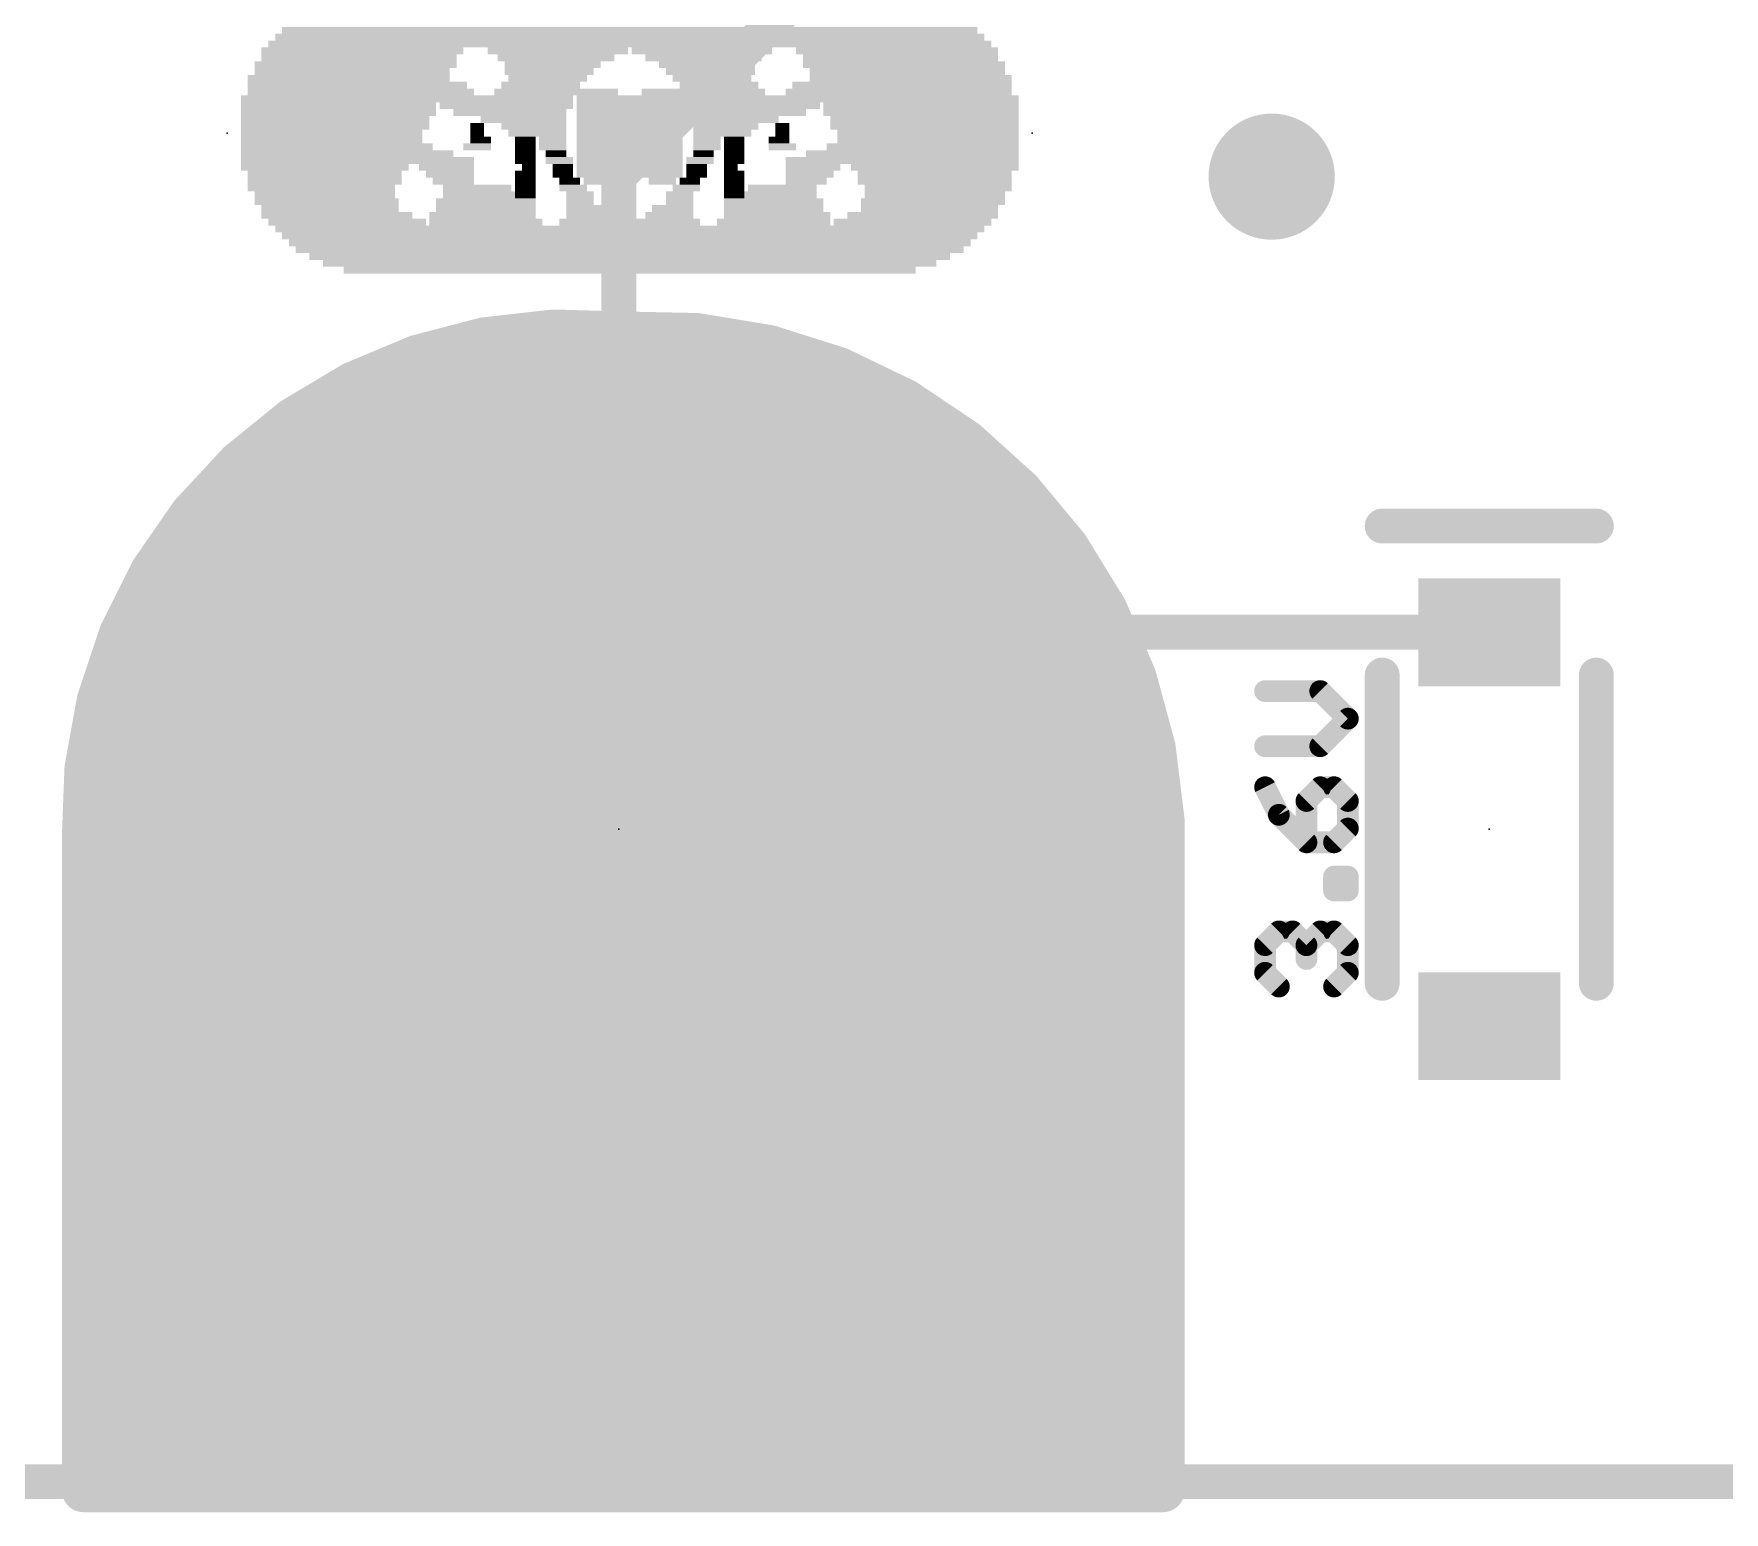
# Model space of a CAD drawing. Extents: x -41 to 92, y -75 to 33.
# Drawn here: x 20.72 to 30.58, y -0.18 to 8.45 of the extents above; entities that cross this region are included whole.
import ezdxf

# ---------------------------------------------------------------- set-up
doc = ezdxf.new("R2010")
doc.units = 0
for name, color, linetype in [('1', 12, 'CONTINUOUS'), ('16', 132, 'CONTINUOUS'), ('17', 110, 'CONTINUOUS'), ('18', 110, 'CONTINUOUS'), ('20', 31, 'CONTINUOUS'), ('21', 41, 'CONTINUOUS'), ('22', 40, 'CONTINUOUS'), ('23', 53, 'CONTINUOUS'), ('24', 53, 'CONTINUOUS'), ('27', 253, 'CONTINUOUS'), ('30', 253, 'CONTINUOUS')]:
    doc.layers.add(name, color=color, linetype=linetype)

# ---------------------------------------------------------------- blocks, each defined once
blk = doc.blocks.new('RECT')
blk.add_solid([(-0.5, -0.5), (0.5, -0.5), (-0.5, 0.5), (0.5, 0.5)])
blk = doc.blocks.new('ROUNDP')
at = {"const_width": 0.5}
blk.add_lwpolyline([(0, -0.25, 1), (0, 0.25, 1), (0, -0.25)], format="xyb", dxfattribs=at)
blk = doc.blocks.new('ROUNDV')
at = {"const_width": 0.5}
blk.add_lwpolyline([(0, -0.25, 1), (0, 0.25, 1), (0, -0.25)], format="xyb", dxfattribs=at)

msp = doc.modelspace()

# ---------------------------------------------------------------- linework, layer by layer
at = {"layer": '1'}
for points, const_width in [([(24.13, 7.62), (27.305, 10.795)], 0.2032), ([(24.13, 3.556), (24.13, 7.62)], 0.2032), ([(24.13, 6.604), (23.6962, 6.573)], 0.254), ([(24.5638, 6.573), (24.13, 6.604)], 0.254), ([(23.6962, 6.573), (23.2713, 6.4805)], 0.254), ([(24.9887, 6.4805), (24.5638, 6.573)], 0.254), ([(23.2713, 6.4805), (22.8638, 6.3286)], 0.254), ([(25.3962, 6.3286), (24.9887, 6.4805)], 0.254), ([(22.8638, 6.3286), (22.4821, 6.1201)], 0.254), ([(22.9213, 6.35), (25.3387, 6.35)], 0.254), ([(25.7779, 6.1201), (25.3962, 6.3286)], 0.254), ([(22.4821, 6.1201), (22.134, 5.8595)], 0.254), ([(22.4499, 6.096), (25.8101, 6.096)], 0.254), ([(26.126, 5.8595), (25.7779, 6.1201)], 0.254), ([(22.134, 5.8595), (21.8265, 5.552)], 0.254), ([(22.1165, 5.842), (26.1435, 5.842)], 0.254), ([(26.4335, 5.552), (26.126, 5.8595)], 0.254), ([(21.8265, 5.552), (21.5659, 5.2039)], 0.254), ([(21.8625, 5.588), (26.3975, 5.588)], 0.254), ([(26.6941, 5.2039), (26.4335, 5.552)], 0.254), ([(21.6633, 5.334), (26.5967, 5.334)], 0.254), ([(21.5659, 5.2039), (21.3574, 4.8222)], 0.254), ([(26.9026, 4.8222), (26.6941, 5.2039)], 0.254), ([(21.4982, 5.08), (26.7618, 5.08)], 0.254), ([(24.25, 4.96), (24.13, 5.08)], 0.2032), ([(24.13, 5.08), (24.13, 3.556)], 0.2032), ([(29.21, 4.96), (24.25, 4.96)], 0.2032), ([(21.3574, 4.8222), (21.2055, 4.4147)], 0.254), ([(21.3595, 4.826), (26.9005, 4.826)], 0.254), ([(27.0545, 4.4147), (26.9026, 4.8222)], 0.254), ([(21.2641, 4.572), (26.9959, 4.572)], 0.254), ([(21.2055, 4.4147), (21.113, 3.9898)], 0.254), ([(27.147, 3.9898), (27.0545, 4.4147)], 0.254), ([(21.1844, 4.318), (27.0756, 4.318)], 0.254), ([(21.1292, 4.064), (27.1308, 4.064)], 0.254), ([(21.113, 3.9898), (21.082, 3.556)], 0.254), ([(27.178, 3.556), (27.147, 3.9898)], 0.254), ([(21.1002, 3.81), (27.1598, 3.81)], 0.254), ([(21.082, 3.556), (21.082, 0)], 0.254), ([(21.082, 3.556), (27.178, 3.556)], 0.254), ([(27.178, 0), (27.178, 3.556)], 0.254), ([(21.082, 3.302), (27.178, 3.302)], 0.254), ([(21.082, 3.048), (27.178, 3.048)], 0.254), ([(21.082, 2.794), (27.178, 2.794)], 0.254), ([(21.082, 2.54), (27.178, 2.54)], 0.254), ([(21.082, 2.286), (27.178, 2.286)], 0.254), ([(21.082, 2.032), (27.178, 2.032)], 0.254), ([(21.082, 1.778), (27.178, 1.778)], 0.254), ([(21.082, 1.524), (27.178, 1.524)], 0.254), ([(21.082, 1.27), (27.178, 1.27)], 0.254), ([(21.082, 1.016), (27.178, 1.016)], 0.254), ([(21.082, 0.762), (27.178, 0.762)], 0.254), ([(21.082, 0.508), (27.178, 0.508)], 0.254), ([(21.082, 0.254), (27.178, 0.254)], 0.254), ([(38.1, 0), (0, 0)], 0.2032), ([(21.082, 0), (27.178, 0)], 0.254), ([(21.082, 0), (27.178, 0)], 0.254)]:
    msp.add_lwpolyline(points, dxfattribs=dict(at, const_width=const_width))
for points, const_width in [([(24.1808, 7.62, 1), (24.0792, 7.62)], 0.1016), ([(24.0941, 7.6559, 1), (24.1659, 7.5841)], 0.1016), ([(24.1345, 6.6673, 1), (24.1255, 6.5407)], 0.127), ([(24.1345, 6.5407, 1), (24.1255, 6.6673)], 0.127), ([(23.6917, 6.6363, 1), (23.7008, 6.5096)], 0.127), ([(23.7097, 6.5109, 1), (23.6827, 6.635)], 0.127), ([(24.5773, 6.635, 1), (24.5503, 6.5109)], 0.127), ([(24.5592, 6.5096, 1), (24.5683, 6.6363)], 0.127), ([(23.2578, 6.5426, 1), (23.2848, 6.4185)], 0.127), ([(23.2935, 6.421, 1), (23.2491, 6.54)], 0.127), ([(25.0109, 6.54, 1), (24.9665, 6.421)], 0.127), ([(24.9752, 6.4185, 1), (25.0022, 6.5426)], 0.127), ([(22.8416, 6.3881, 1), (22.886, 6.2691)], 0.127), ([(22.8942, 6.2728, 1), (22.8334, 6.3843)], 0.127), ([(22.9213, 6.4135, 1), (22.9213, 6.2865)], 0.127), ([(25.4266, 6.3843, 1), (25.3658, 6.2728)], 0.127), ([(25.3387, 6.2865, 1), (25.3387, 6.4135)], 0.127), ([(25.374, 6.2691, 1), (25.4184, 6.3881)], 0.127), ([(22.4499, 6.1595, 1), (22.4499, 6.0325)], 0.127), ([(22.4517, 6.1759, 1), (22.5126, 6.0644)], 0.127), ([(22.5202, 6.0693, 1), (22.4441, 6.171)], 0.127), ([(25.8159, 6.171, 1), (25.7398, 6.0693)], 0.127), ([(25.7474, 6.0644, 1), (25.8083, 6.1759)], 0.127), ([(25.8101, 6.0325, 1), (25.8101, 6.1595)], 0.127), ([(22.1165, 5.9055, 1), (22.1165, 5.7785)], 0.127), ([(22.0959, 5.9104, 1), (22.172, 5.8087)], 0.127), ([(22.1789, 5.8146, 1), (22.0891, 5.9044)], 0.127), ([(26.1709, 5.9044, 1), (26.0811, 5.8146)], 0.127), ([(26.088, 5.8087, 1), (26.1641, 5.9104)], 0.127), ([(26.1435, 5.7785, 1), (26.1435, 5.9055)], 0.127), ([(21.7816, 5.5969, 1), (21.8714, 5.5071)], 0.127), ([(21.8773, 5.514, 1), (21.7756, 5.5901)], 0.127), ([(21.8625, 5.6515, 1), (21.8625, 5.5245)], 0.127), ([(26.4844, 5.5901, 1), (26.3827, 5.514)], 0.127), ([(26.3886, 5.5071, 1), (26.4784, 5.5969)], 0.127), ([(26.3975, 5.5245, 1), (26.3975, 5.6515)], 0.127), ([(21.6633, 5.3975, 1), (21.6633, 5.2705)], 0.127), ([(26.5967, 5.2705, 1), (26.5967, 5.3975)], 0.127), ([(21.6216, 5.1734, 1), (21.5101, 5.2343)], 0.127), ([(26.7499, 5.2343, 1), (26.6384, 5.1734)], 0.127), ([(21.515, 5.2419, 1), (21.6167, 5.1658)], 0.127), ([(26.6433, 5.1658, 1), (26.745, 5.2419)], 0.127), ([(21.4982, 5.1435, 1), (21.4982, 5.0165)], 0.127), ([(24.1659, 5.1159, 1), (24.0941, 5.0441)], 0.1016), ([(24.1808, 5.08, 1), (24.0792, 5.08)], 0.1016), ([(26.7618, 5.0165, 1), (26.7618, 5.1435)], 0.127), ([(24.25, 5.0108, 1), (24.25, 4.9092)], 0.1016), ([(24.2141, 4.9241, 1), (24.2859, 4.9959)], 0.1016), ([(29.21, 4.9092, 1), (29.21, 5.0108)], 0.1016), ([(21.3595, 4.8895, 1), (21.3595, 4.7625)], 0.127), ([(21.4169, 4.8, 1), (21.2979, 4.8444)], 0.127), ([(26.9621, 4.8444, 1), (26.8431, 4.8)], 0.127), ([(26.9005, 4.7625, 1), (26.9005, 4.8895)], 0.127), ([(21.3017, 4.8526, 1), (21.4132, 4.7918)], 0.127), ([(26.8468, 4.7918, 1), (26.9583, 4.8526)], 0.127), ([(21.2641, 4.6355, 1), (21.2641, 4.5085)], 0.127), ([(26.9959, 4.5085, 1), (26.9959, 4.6355)], 0.127), ([(21.2675, 4.4012, 1), (21.1434, 4.4282)], 0.127), ([(27.1166, 4.4282, 1), (26.9925, 4.4012)], 0.127), ([(21.1844, 4.3815, 1), (21.1844, 4.2545)], 0.127), ([(21.146, 4.4369, 1), (21.265, 4.3925)], 0.127), ([(26.995, 4.3925, 1), (27.114, 4.4369)], 0.127), ([(27.0756, 4.2545, 1), (27.0756, 4.3815)], 0.127), ([(21.1292, 4.1275, 1), (21.1292, 4.0005)], 0.127), ([(27.1308, 4.0005, 1), (27.1308, 4.1275)], 0.127), ([(21.051, 4.0033, 1), (21.1751, 3.9763)], 0.127), ([(21.1764, 3.9852, 1), (21.0497, 3.9943)], 0.127), ([(27.2103, 3.9943, 1), (27.0836, 3.9852)], 0.127), ([(27.0849, 3.9763, 1), (27.209, 4.0033)], 0.127), ([(21.1002, 3.8735, 1), (21.1002, 3.7465)], 0.127), ([(27.1598, 3.7465, 1), (27.1598, 3.8735)], 0.127), ([(21.1455, 3.556, 1), (21.0185, 3.556)], 0.127), ([(21.082, 3.6195, 1), (21.082, 3.4925)], 0.127), ([(27.2415, 3.556, 1), (27.1145, 3.556)], 0.127), ([(27.178, 3.4925, 1), (27.178, 3.6195)], 0.127), ([(21.0187, 3.5605, 1), (21.1453, 3.5515)], 0.127), ([(24.0792, 3.556, 1), (24.1808, 3.556)], 0.1016), ([(24.0792, 3.556, 1), (24.1808, 3.556)], 0.1016), ([(27.1147, 3.5515, 1), (27.2413, 3.5605)], 0.127), ([(21.082, 3.3655, 1), (21.082, 3.2385)], 0.127), ([(27.178, 3.2385, 1), (27.178, 3.3655)], 0.127), ([(21.082, 3.1115, 1), (21.082, 2.9845)], 0.127), ([(27.178, 2.9845, 1), (27.178, 3.1115)], 0.127), ([(21.082, 2.8575, 1), (21.082, 2.7305)], 0.127), ([(27.178, 2.7305, 1), (27.178, 2.8575)], 0.127), ([(21.082, 2.6035, 1), (21.082, 2.4765)], 0.127), ([(27.178, 2.4765, 1), (27.178, 2.6035)], 0.127), ([(21.082, 2.3495, 1), (21.082, 2.2225)], 0.127), ([(27.178, 2.2225, 1), (27.178, 2.3495)], 0.127), ([(21.082, 2.0955, 1), (21.082, 1.9685)], 0.127), ([(27.178, 1.9685, 1), (27.178, 2.0955)], 0.127), ([(21.082, 1.8415, 1), (21.082, 1.7145)], 0.127), ([(27.178, 1.7145, 1), (27.178, 1.8415)], 0.127), ([(21.082, 1.5875, 1), (21.082, 1.4605)], 0.127), ([(27.178, 1.4605, 1), (27.178, 1.5875)], 0.127), ([(21.082, 1.3335, 1), (21.082, 1.2065)], 0.127), ([(27.178, 1.2065, 1), (27.178, 1.3335)], 0.127), ([(21.082, 1.0795, 1), (21.082, 0.9525)], 0.127), ([(27.178, 0.9525, 1), (27.178, 1.0795)], 0.127), ([(21.082, 0.8255, 1), (21.082, 0.6985)], 0.127), ([(27.178, 0.6985, 1), (27.178, 0.8255)], 0.127), ([(21.082, 0.5715, 1), (21.082, 0.4445)], 0.127), ([(27.178, 0.4445, 1), (27.178, 0.5715)], 0.127), ([(21.082, 0.3175, 1), (21.082, 0.1905)], 0.127), ([(27.178, 0.1905, 1), (27.178, 0.3175)], 0.127), ([(21.082, 0.0635, 1), (21.082, -0.0635)], 0.127), ([(21.082, 0.0635, 1), (21.082, -0.0635)], 0.127), ([(27.178, -0.0635, 1), (27.178, 0.0635)], 0.127), ([(27.178, -0.0635, 1), (27.178, 0.0635)], 0.127), ([(21.0185, 0, 1), (21.1455, 0)], 0.127), ([(27.1145, 0, 1), (27.2415, 0)], 0.127)]:
    msp.add_lwpolyline(points, format="xyb", dxfattribs=dict(at, const_width=const_width))
at = {"layer": '16'}
for points, const_width in [([(24.13, 6.604), (23.6962, 6.573)], 0.254), ([(24.5638, 6.573), (24.13, 6.604)], 0.254), ([(23.6962, 6.573), (23.2713, 6.4805)], 0.254), ([(24.9887, 6.4805), (24.5638, 6.573)], 0.254), ([(23.2713, 6.4805), (22.8638, 6.3286)], 0.254), ([(25.3962, 6.3286), (24.9887, 6.4805)], 0.254), ([(22.8638, 6.3286), (22.4821, 6.1201)], 0.254), ([(22.9213, 6.35), (25.3387, 6.35)], 0.254), ([(25.7779, 6.1201), (25.3962, 6.3286)], 0.254), ([(22.4821, 6.1201), (22.134, 5.8595)], 0.254), ([(22.4499, 6.096), (25.8101, 6.096)], 0.254), ([(26.126, 5.8595), (25.7779, 6.1201)], 0.254), ([(22.134, 5.8595), (21.8265, 5.552)], 0.254), ([(22.1165, 5.842), (26.1435, 5.842)], 0.254), ([(26.4335, 5.552), (26.126, 5.8595)], 0.254), ([(21.8265, 5.552), (21.5659, 5.2039)], 0.254), ([(21.8625, 5.588), (26.3975, 5.588)], 0.254), ([(26.6941, 5.2039), (26.4335, 5.552)], 0.254), ([(21.6633, 5.334), (26.5967, 5.334)], 0.254), ([(21.5659, 5.2039), (21.3574, 4.8222)], 0.254), ([(26.9026, 4.8222), (26.6941, 5.2039)], 0.254), ([(21.4982, 5.08), (26.7618, 5.08)], 0.254), ([(21.3574, 4.8222), (21.2055, 4.4147)], 0.254), ([(21.3595, 4.826), (26.9005, 4.826)], 0.254), ([(27.0545, 4.4147), (26.9026, 4.8222)], 0.254), ([(21.2641, 4.572), (26.9959, 4.572)], 0.254), ([(21.2055, 4.4147), (21.113, 3.9898)], 0.254), ([(27.147, 3.9898), (27.0545, 4.4147)], 0.254), ([(21.1844, 4.318), (27.0756, 4.318)], 0.254), ([(21.1292, 4.064), (27.1308, 4.064)], 0.254), ([(21.113, 3.9898), (21.082, 3.556)], 0.254), ([(27.178, 3.556), (27.147, 3.9898)], 0.254), ([(21.1002, 3.81), (27.1598, 3.81)], 0.254), ([(21.082, 3.556), (21.082, 0)], 0.254), ([(21.082, 3.556), (27.178, 3.556)], 0.254), ([(27.178, 0), (27.178, 3.556)], 0.254), ([(21.082, 3.302), (27.178, 3.302)], 0.254), ([(21.082, 3.048), (27.178, 3.048)], 0.254), ([(21.082, 2.794), (27.178, 2.794)], 0.254), ([(21.082, 2.54), (27.178, 2.54)], 0.254), ([(21.082, 2.286), (27.178, 2.286)], 0.254), ([(21.082, 2.032), (27.178, 2.032)], 0.254), ([(21.082, 1.778), (27.178, 1.778)], 0.254), ([(21.082, 1.524), (27.178, 1.524)], 0.254), ([(21.082, 1.27), (27.178, 1.27)], 0.254), ([(21.082, 1.016), (27.178, 1.016)], 0.254), ([(21.082, 0.762), (27.178, 0.762)], 0.254), ([(21.082, 0.508), (27.178, 0.508)], 0.254), ([(21.082, 0.254), (27.178, 0.254)], 0.254), ([(38.1, 0), (0, 0)], 0.2032), ([(21.082, 0), (27.178, 0)], 0.254), ([(21.082, 0), (27.178, 0)], 0.254)]:
    msp.add_lwpolyline(points, dxfattribs=dict(at, const_width=const_width))
at = {"layer": '16', "const_width": 0.127}
for points in [[(24.1345, 6.6673, 1), (24.1255, 6.5407)], [(24.1345, 6.5407, 1), (24.1255, 6.6673)], [(23.6917, 6.6363, 1), (23.7008, 6.5096)], [(23.7097, 6.5109, 1), (23.6827, 6.635)], [(24.5773, 6.635, 1), (24.5503, 6.5109)], [(24.5592, 6.5096, 1), (24.5683, 6.6363)], [(23.2578, 6.5426, 1), (23.2848, 6.4185)], [(23.2935, 6.421, 1), (23.2491, 6.54)], [(25.0109, 6.54, 1), (24.9665, 6.421)], [(24.9752, 6.4185, 1), (25.0022, 6.5426)], [(22.8416, 6.3881, 1), (22.886, 6.2691)], [(22.8942, 6.2728, 1), (22.8334, 6.3843)], [(22.9213, 6.4135, 1), (22.9213, 6.2865)], [(25.4266, 6.3843, 1), (25.3658, 6.2728)], [(25.3387, 6.2865, 1), (25.3387, 6.4135)], [(25.374, 6.2691, 1), (25.4184, 6.3881)], [(22.4499, 6.1595, 1), (22.4499, 6.0325)], [(22.4517, 6.1759, 1), (22.5126, 6.0644)], [(22.5202, 6.0693, 1), (22.4441, 6.171)], [(25.8159, 6.171, 1), (25.7398, 6.0693)], [(25.7474, 6.0644, 1), (25.8083, 6.1759)], [(25.8101, 6.0325, 1), (25.8101, 6.1595)], [(22.1165, 5.9055, 1), (22.1165, 5.7785)], [(22.0959, 5.9104, 1), (22.172, 5.8087)], [(22.1789, 5.8146, 1), (22.0891, 5.9044)], [(26.1709, 5.9044, 1), (26.0811, 5.8146)], [(26.088, 5.8087, 1), (26.1641, 5.9104)], [(26.1435, 5.7785, 1), (26.1435, 5.9055)], [(21.7816, 5.5969, 1), (21.8714, 5.5071)], [(21.8773, 5.514, 1), (21.7756, 5.5901)], [(21.8625, 5.6515, 1), (21.8625, 5.5245)], [(26.4844, 5.5901, 1), (26.3827, 5.514)], [(26.3886, 5.5071, 1), (26.4784, 5.5969)], [(26.3975, 5.5245, 1), (26.3975, 5.6515)], [(21.6633, 5.3975, 1), (21.6633, 5.2705)], [(26.5967, 5.2705, 1), (26.5967, 5.3975)], [(21.6216, 5.1734, 1), (21.5101, 5.2343)], [(26.7499, 5.2343, 1), (26.6384, 5.1734)], [(21.515, 5.2419, 1), (21.6167, 5.1658)], [(26.6433, 5.1658, 1), (26.745, 5.2419)], [(21.4982, 5.1435, 1), (21.4982, 5.0165)], [(26.7618, 5.0165, 1), (26.7618, 5.1435)], [(21.3595, 4.8895, 1), (21.3595, 4.7625)], [(21.4169, 4.8, 1), (21.2979, 4.8444)], [(26.9621, 4.8444, 1), (26.8431, 4.8)], [(26.9005, 4.7625, 1), (26.9005, 4.8895)], [(21.3017, 4.8526, 1), (21.4132, 4.7918)], [(26.8468, 4.7918, 1), (26.9583, 4.8526)], [(21.2641, 4.6355, 1), (21.2641, 4.5085)], [(26.9959, 4.5085, 1), (26.9959, 4.6355)], [(21.2675, 4.4012, 1), (21.1434, 4.4282)], [(27.1166, 4.4282, 1), (26.9925, 4.4012)], [(21.1844, 4.3815, 1), (21.1844, 4.2545)], [(21.146, 4.4369, 1), (21.265, 4.3925)], [(26.995, 4.3925, 1), (27.114, 4.4369)], [(27.0756, 4.2545, 1), (27.0756, 4.3815)], [(21.1292, 4.1275, 1), (21.1292, 4.0005)], [(27.1308, 4.0005, 1), (27.1308, 4.1275)], [(21.051, 4.0033, 1), (21.1751, 3.9763)], [(21.1764, 3.9852, 1), (21.0497, 3.9943)], [(27.2103, 3.9943, 1), (27.0836, 3.9852)], [(27.0849, 3.9763, 1), (27.209, 4.0033)], [(21.1002, 3.8735, 1), (21.1002, 3.7465)], [(27.1598, 3.7465, 1), (27.1598, 3.8735)], [(21.1455, 3.556, 1), (21.0185, 3.556)], [(21.082, 3.6195, 1), (21.082, 3.4925)], [(27.2415, 3.556, 1), (27.1145, 3.556)], [(27.178, 3.4925, 1), (27.178, 3.6195)], [(21.0187, 3.5605, 1), (21.1453, 3.5515)], [(27.1147, 3.5515, 1), (27.2413, 3.5605)], [(21.082, 3.3655, 1), (21.082, 3.2385)], [(27.178, 3.2385, 1), (27.178, 3.3655)], [(21.082, 3.1115, 1), (21.082, 2.9845)], [(27.178, 2.9845, 1), (27.178, 3.1115)], [(21.082, 2.8575, 1), (21.082, 2.7305)], [(27.178, 2.7305, 1), (27.178, 2.8575)], [(21.082, 2.6035, 1), (21.082, 2.4765)], [(27.178, 2.4765, 1), (27.178, 2.6035)], [(21.082, 2.3495, 1), (21.082, 2.2225)], [(27.178, 2.2225, 1), (27.178, 2.3495)], [(21.082, 2.0955, 1), (21.082, 1.9685)], [(27.178, 1.9685, 1), (27.178, 2.0955)], [(21.082, 1.8415, 1), (21.082, 1.7145)], [(27.178, 1.7145, 1), (27.178, 1.8415)], [(21.082, 1.5875, 1), (21.082, 1.4605)], [(27.178, 1.4605, 1), (27.178, 1.5875)], [(21.082, 1.3335, 1), (21.082, 1.2065)], [(27.178, 1.2065, 1), (27.178, 1.3335)], [(21.082, 1.0795, 1), (21.082, 0.9525)], [(27.178, 0.9525, 1), (27.178, 1.0795)], [(21.082, 0.8255, 1), (21.082, 0.6985)], [(27.178, 0.6985, 1), (27.178, 0.8255)], [(21.082, 0.5715, 1), (21.082, 0.4445)], [(27.178, 0.4445, 1), (27.178, 0.5715)], [(21.082, 0.3175, 1), (21.082, 0.1905)], [(27.178, 0.1905, 1), (27.178, 0.3175)], [(21.082, 0.0635, 1), (21.082, -0.0635)], [(21.082, 0.0635, 1), (21.082, -0.0635)], [(27.178, -0.0635, 1), (27.178, 0.0635)], [(27.178, -0.0635, 1), (27.178, 0.0635)], [(21.0185, 0, 1), (21.1455, 0)], [(27.1145, 0, 1), (27.2415, 0)]]:
    msp.add_lwpolyline(points, format="xyb", dxfattribs=at)
at = {"layer": '20', "const_width": 0.2032}
msp.add_lwpolyline([(0, 0), (38.1, 0)], dxfattribs=at)
at = {"layer": '21', "const_width": 0.2032}
for points in [[(29.835, 5.58), (28.585, 5.58)], [(28.585, 4.71), (28.585, 2.91)], [(29.835, 4.71), (29.835, 2.91)]]:
    msp.add_lwpolyline(points, dxfattribs=at)
at = {"layer": '21', "const_width": 0.1016}
for points in [[(28.585, 5.6308, 1), (28.585, 5.5292)], [(29.835, 5.5292, 1), (29.835, 5.6308)], [(28.6358, 4.71, 1), (28.5342, 4.71)], [(29.8858, 4.71, 1), (29.7842, 4.71)], [(28.5342, 2.91, 1), (28.6358, 2.91)], [(29.7842, 2.91, 1), (29.8858, 2.91)]]:
    msp.add_lwpolyline(points, format="xyb", dxfattribs=at)
at = {"layer": '23'}
for p in [(21.844, 7.874), (24.13, 3.81), (29.21, 3.81)]:
    msp.add_point(p, dxfattribs=at)
at = {"layer": '24'}
msp.add_point((26.543, 7.874), dxfattribs=at)
at = {"layer": '27', "const_width": 0.127}
for points in [[(28.2235, 4.6165), (27.9015, 4.6165)], [(28.3845, 4.4555), (28.2235, 4.6165)], [(28.2235, 4.2945), (28.3845, 4.4555)], [(27.9015, 4.2945), (28.2235, 4.2945)], [(27.9015, 4.0552), (27.982, 3.8942)], [(28.2235, 4.0552), (28.143, 3.9747)], [(28.304, 4.0552), (28.2235, 4.0552)], [(28.3845, 3.9747), (28.304, 4.0552)], [(27.982, 3.8942), (28.143, 3.7332)], [(28.143, 3.9747), (28.143, 3.7332)], [(28.3845, 3.8137), (28.3845, 3.9747)], [(28.304, 3.7332), (28.3845, 3.8137)], [(28.143, 3.7332), (28.304, 3.7332)], [(28.304, 3.4525), (28.304, 3.533)], [(28.304, 3.533), (28.3845, 3.533)], [(28.3845, 3.533), (28.3845, 3.4525)], [(28.3845, 3.4525), (28.304, 3.4525)], [(27.9015, 3.1327), (27.982, 3.2132)], [(27.982, 3.2132), (28.0625, 3.2132)], [(28.0625, 3.2132), (28.143, 3.1327)], [(28.143, 3.1327), (28.2235, 3.2132)], [(28.2235, 3.2132), (28.304, 3.2132)], [(28.304, 3.2132), (28.3845, 3.1327)], [(27.9015, 2.9717), (27.9015, 3.1327)], [(28.143, 3.1327), (28.143, 3.0522)], [(28.3845, 3.1327), (28.3845, 2.9717)], [(27.982, 2.8912), (27.9015, 2.9717)], [(28.3845, 2.9717), (28.304, 2.8912)]]:
    msp.add_lwpolyline(points, dxfattribs=at)
at = {"layer": '27', "const_width": 0.0635}
for points in [[(27.9015, 4.6482, 1), (27.9015, 4.5847)], [(28.2459, 4.6389, 1), (28.201, 4.594)], [(28.2235, 4.5847, 1), (28.2235, 4.6482)], [(28.407, 4.433, 1), (28.362, 4.4779)], [(28.362, 4.433, 1), (28.407, 4.4779)], [(27.9015, 4.3262, 1), (27.9015, 4.2627)], [(28.201, 4.3169, 1), (28.2459, 4.272)], [(28.2235, 4.2627, 1), (28.2235, 4.3262)], [(27.9299, 4.0694, 1), (27.8731, 4.041)], [(28.2235, 4.0869, 1), (28.2235, 4.0234)], [(28.2459, 4.0327, 1), (28.201, 4.0776)], [(28.3265, 4.0776, 1), (28.2815, 4.0327)], [(28.304, 4.0234, 1), (28.304, 4.0869)], [(28.0044, 3.9166, 1), (27.9595, 3.8717)], [(28.1747, 3.9747, 1), (28.1112, 3.9747)], [(28.1205, 3.9971, 1), (28.1654, 3.9522)], [(28.4163, 3.9747, 1), (28.3528, 3.9747)], [(28.362, 3.9522, 1), (28.407, 3.9971)], [(27.9536, 3.88, 1), (28.0104, 3.9084)], [(28.407, 3.7912, 1), (28.362, 3.8361)], [(28.1112, 3.7332, 1), (28.1747, 3.7332)], [(28.143, 3.7649, 1), (28.143, 3.7014)], [(28.1205, 3.7107, 1), (28.1654, 3.7556)], [(28.2815, 3.7556, 1), (28.3265, 3.7107)], [(28.304, 3.7014, 1), (28.304, 3.7649)], [(28.3528, 3.8137, 1), (28.4163, 3.8137)], [(28.304, 3.5648, 1), (28.304, 3.5013)], [(28.3358, 3.533, 1), (28.2723, 3.533)], [(28.4163, 3.533, 1), (28.3528, 3.533)], [(28.3845, 3.5013, 1), (28.3845, 3.5648)], [(28.304, 3.4843, 1), (28.304, 3.4208)], [(28.2723, 3.4525, 1), (28.3358, 3.4525)], [(28.3528, 3.4525, 1), (28.4163, 3.4525)], [(28.3845, 3.4208, 1), (28.3845, 3.4843)], [(27.982, 3.245, 1), (27.982, 3.1815)], [(28.0044, 3.1908, 1), (27.9595, 3.2357)], [(28.0849, 3.2357, 1), (28.04, 3.1908)], [(28.0625, 3.1815, 1), (28.0625, 3.245)], [(28.2235, 3.245, 1), (28.2235, 3.1815)], [(28.2459, 3.1908, 1), (28.201, 3.2357)], [(28.3265, 3.2357, 1), (28.2815, 3.1908)], [(28.304, 3.1815, 1), (28.304, 3.245)], [(27.9332, 3.1327, 1), (27.8697, 3.1327)], [(27.879, 3.1552, 1), (27.9239, 3.1103)], [(28.1747, 3.1327, 1), (28.1112, 3.1327)], [(28.1205, 3.1552, 1), (28.1654, 3.1103)], [(28.1205, 3.1103, 1), (28.1654, 3.1552)], [(28.4163, 3.1327, 1), (28.3528, 3.1327)], [(28.362, 3.1103, 1), (28.407, 3.1552)], [(28.1112, 3.0522, 1), (28.1747, 3.0522)], [(27.9239, 2.9942, 1), (27.879, 2.9493)], [(27.8697, 2.9717, 1), (27.9332, 2.9717)], [(28.3528, 2.9717, 1), (28.4163, 2.9717)], [(28.407, 2.9493, 1), (28.362, 2.9942)], [(27.9595, 2.8688, 1), (28.0044, 2.9137)], [(28.2815, 2.9137, 1), (28.3265, 2.8688)]]:
    msp.add_lwpolyline(points, format="xyb", dxfattribs=at)
at = {"layer": '30', "const_width": 0.254}
for points in [[(23.3451, 6.6715), (23.749, 6.7173)], [(23.749, 6.7173), (24.1554, 6.7056)], [(24.1554, 6.7056), (24.5835, 6.6968)], [(24.5835, 6.6968), (25.006, 6.6271)], [(22.9517, 6.5689), (23.3451, 6.6715)], [(23.0864, 6.604), (25.0791, 6.604)], [(25.006, 6.6271), (25.4143, 6.4981)], [(22.5768, 6.4117), (22.9517, 6.5689)], [(25.4143, 6.4981), (25.8, 6.3122)], [(22.2279, 6.203), (22.5768, 6.4117)], [(22.4737, 6.35), (25.7215, 6.35)], [(25.8, 6.3122), (26.1554, 6.0733)], [(21.9121, 5.947), (22.2279, 6.203)], [(22.096, 6.096), (26.1217, 6.096)], [(26.1554, 6.0733), (26.4731, 5.7863)], [(21.6357, 5.6489), (21.9121, 5.947)], [(21.8147, 5.842), (26.4115, 5.842)], [(26.4731, 5.7863), (26.7468, 5.457)], [(21.4042, 5.3147), (21.6357, 5.6489)], [(21.5935, 5.588), (26.638, 5.588)], [(26.7468, 5.457), (26.9708, 5.0921)], [(21.2224, 4.9511), (21.4042, 5.3147)], [(21.4176, 5.334), (26.8223, 5.334)], [(21.2868, 5.08), (26.9761, 5.08)], [(26.9708, 5.0921), (27.1407, 4.699)], [(21.0938, 4.5654), (21.2224, 4.9511)], [(21.1807, 4.826), (27.0858, 4.826)], [(27.1407, 4.699), (27.2528, 4.2858)], [(21.0211, 4.1654), (21.0938, 4.5654)], [(21.096, 4.572), (27.1751, 4.572)], [(21.0489, 4.318), (27.2441, 4.318)], [(27.2528, 4.2858), (27.305, 3.8608)], [(21.0058, 3.7592), (21.0211, 4.1654)], [(21.0173, 4.064), (27.28, 4.064)], [(27.305, 3.8608), (27.305, -0.0508)], [(21.0058, -0.0508), (21.0058, 3.7592)], [(21.0077, 3.81), (27.305, 3.81)], [(21.0058, 3.556), (27.305, 3.556)], [(21.0058, 3.302), (27.305, 3.302)], [(21.0058, 3.048), (27.305, 3.048)], [(21.0058, 2.794), (27.305, 2.794)], [(21.0058, 2.54), (27.305, 2.54)], [(21.0058, 2.286), (27.305, 2.286)], [(21.0058, 2.032), (27.305, 2.032)], [(21.0058, 1.778), (27.305, 1.778)], [(21.0058, 1.524), (27.305, 1.524)], [(21.0058, 1.27), (27.305, 1.27)], [(21.0058, 1.016), (27.305, 1.016)], [(21.0058, 0.762), (27.305, 0.762)], [(21.0058, 0.508), (27.305, 0.508)], [(21.0058, 0.254), (27.305, 0.254)], [(21.0058, 0), (27.305, 0)], [(27.305, -0.0508), (21.0058, -0.0508)]]:
    msp.add_lwpolyline(points, dxfattribs=at)
at = {"layer": '30', "const_width": 0.127}
for points in [[(23.7509, 6.7808, 1), (23.7472, 6.6539)], [(23.7562, 6.6542, 1), (23.7419, 6.7804)], [(24.1567, 6.7691, 1), (24.1541, 6.6421)], [(24.1536, 6.6421, 1), (24.1572, 6.7691)], [(24.5938, 6.7594, 1), (24.5732, 6.6341)], [(24.5822, 6.6333, 1), (24.5848, 6.7603)], [(23.0864, 6.6675, 1), (23.0864, 6.5405)], [(23.3379, 6.7346, 1), (23.3523, 6.6084)], [(23.3611, 6.61, 1), (23.3291, 6.7329)], [(25.0251, 6.6877, 1), (24.9868, 6.5666)], [(24.9957, 6.5645, 1), (25.0163, 6.6898)], [(25.0791, 6.5405, 1), (25.0791, 6.6675)], [(22.9357, 6.6303, 1), (22.9677, 6.5074)], [(22.9763, 6.5103, 1), (22.9272, 6.6274)], [(25.4418, 6.5553, 1), (25.3867, 6.4409)], [(25.3951, 6.4375, 1), (25.4334, 6.5586)], [(22.5523, 6.4702, 1), (22.6014, 6.3531)], [(22.6094, 6.3572, 1), (22.5442, 6.4662)], [(22.4737, 6.4135, 1), (22.4737, 6.2865)], [(25.7215, 6.2865, 1), (25.7215, 6.4135)], [(25.8354, 6.3649, 1), (25.7646, 6.2595)], [(25.7724, 6.255, 1), (25.8276, 6.3694)], [(22.1953, 6.2575, 1), (22.2605, 6.1485)], [(22.2679, 6.1536, 1), (22.188, 6.2523)], [(22.096, 6.1595, 1), (22.096, 6.0325)], [(26.1217, 6.0325, 1), (26.1217, 6.1595)], [(26.1979, 6.1205, 1), (26.1128, 6.0262)], [(26.1199, 6.0206, 1), (26.1908, 6.126)], [(21.8721, 5.9963, 1), (21.9521, 5.8977)], [(21.9587, 5.9038, 1), (21.8655, 5.9902)], [(21.8147, 5.9055, 1), (21.8147, 5.7785)], [(26.4115, 5.7785, 1), (26.4115, 5.9055)], [(26.522, 5.8269, 1), (26.4243, 5.7457)], [(26.4306, 5.7392, 1), (26.5157, 5.8334)], [(21.5891, 5.6921, 1), (21.6822, 5.6057)], [(21.6879, 5.6128, 1), (21.5835, 5.6851)], [(21.5935, 5.6515, 1), (21.5935, 5.5245)], [(26.638, 5.5245, 1), (26.638, 5.6515)], [(26.8009, 5.4902, 1), (26.6927, 5.4238)], [(26.698, 5.4164, 1), (26.7956, 5.4976)], [(21.461, 5.2863, 1), (21.3474, 5.3431)], [(21.4176, 5.3975, 1), (21.4176, 5.2705)], [(26.8223, 5.2705, 1), (26.8223, 5.3975)], [(21.352, 5.3509, 1), (21.4564, 5.2785)], [(21.2868, 5.1435, 1), (21.2868, 5.0165)], [(27.0291, 5.1173, 1), (26.9125, 5.0669)], [(26.9167, 5.0589, 1), (27.025, 5.1253)], [(26.9761, 5.0165, 1), (26.9761, 5.1435)], [(21.1656, 4.9795, 1), (21.2792, 4.9227)], [(21.2826, 4.931, 1), (21.1621, 4.9712)], [(21.1807, 4.8895, 1), (21.1807, 4.7625)], [(27.0858, 4.7625, 1), (27.0858, 4.8895)], [(27.2019, 4.7157, 1), (27.0794, 4.6824)], [(27.0824, 4.6739, 1), (27.1989, 4.7242)], [(21.0336, 4.5855, 1), (21.1541, 4.5453)], [(21.1563, 4.5541, 1), (21.0313, 4.5768)], [(21.096, 4.6355, 1), (21.096, 4.5085)], [(27.1751, 4.5085, 1), (27.1751, 4.6355)], [(21.0489, 4.3815, 1), (21.0489, 4.2545)], [(27.2441, 4.2545, 1), (27.2441, 4.3815)], [(27.3158, 4.2935, 1), (27.1898, 4.2781)], [(27.1915, 4.2692, 1), (27.3141, 4.3024)], [(21.0846, 4.163, 1), (20.9577, 4.1678)], [(21.0173, 4.1275, 1), (21.0173, 4.0005)], [(20.9587, 4.1768, 1), (21.0836, 4.1541)], [(27.28, 4.0005, 1), (27.28, 4.1275)], [(27.3685, 3.8608, 1), (27.2415, 3.8608)], [(21.0693, 3.7592, 1), (20.9423, 3.7592)], [(21.0077, 3.8735, 1), (21.0077, 3.7465)], [(27.242, 3.8531, 1), (27.368, 3.8685)], [(27.305, 3.7465, 1), (27.305, 3.8735)], [(20.9423, 3.7616, 1), (21.0693, 3.7568)], [(21.0058, 3.6195, 1), (21.0058, 3.4925)], [(27.305, 3.4925, 1), (27.305, 3.6195)], [(21.0058, 3.3655, 1), (21.0058, 3.2385)], [(27.305, 3.2385, 1), (27.305, 3.3655)], [(21.0058, 3.1115, 1), (21.0058, 2.9845)], [(27.305, 2.9845, 1), (27.305, 3.1115)], [(21.0058, 2.8575, 1), (21.0058, 2.7305)], [(27.305, 2.7305, 1), (27.305, 2.8575)], [(21.0058, 2.6035, 1), (21.0058, 2.4765)], [(27.305, 2.4765, 1), (27.305, 2.6035)], [(21.0058, 2.3495, 1), (21.0058, 2.2225)], [(27.305, 2.2225, 1), (27.305, 2.3495)], [(21.0058, 2.0955, 1), (21.0058, 1.9685)], [(27.305, 1.9685, 1), (27.305, 2.0955)], [(21.0058, 1.8415, 1), (21.0058, 1.7145)], [(27.305, 1.7145, 1), (27.305, 1.8415)], [(21.0058, 1.5875, 1), (21.0058, 1.4605)], [(27.305, 1.4605, 1), (27.305, 1.5875)], [(21.0058, 1.3335, 1), (21.0058, 1.2065)], [(27.305, 1.2065, 1), (27.305, 1.3335)], [(21.0058, 1.0795, 1), (21.0058, 0.9525)], [(27.305, 0.9525, 1), (27.305, 1.0795)], [(21.0058, 0.8255, 1), (21.0058, 0.6985)], [(27.305, 0.6985, 1), (27.305, 0.8255)], [(21.0058, 0.5715, 1), (21.0058, 0.4445)], [(27.305, 0.4445, 1), (27.305, 0.5715)], [(21.0058, 0.3175, 1), (21.0058, 0.1905)], [(27.305, 0.1905, 1), (27.305, 0.3175)], [(21.0058, 0.0635, 1), (21.0058, -0.0635)], [(27.305, -0.0635, 1), (27.305, 0.0635)], [(21.0058, 0.0127, 1), (21.0058, -0.1143)], [(20.9423, -0.0508, 1), (21.0693, -0.0508)], [(27.2415, -0.0508, 1), (27.3685, -0.0508)], [(27.305, -0.1143, 1), (27.305, 0.0127)]]:
    msp.add_lwpolyline(points, format="xyb", dxfattribs=at)

# ---------------------------------------------------------------- block references
at = {"layer": '1', "xscale": 0.63, "yscale": 0.83, "rotation": 270}
for p in [(29.21, 4.96), (29.21, 2.66)]:
    msp.add_blockref('RECT', p, dxfattribs=at)
at = {"layer": '17', "xscale": 5.08, "yscale": 5.08}
msp.add_blockref('ROUNDP', (24.13, 3.556), dxfattribs=at)
msp.add_blockref('ROUNDP', (24.13, 3.556), dxfattribs=at)
at = {"layer": '18', "xscale": 0.7366, "yscale": 0.7366}
msp.add_blockref('ROUNDV', (27.94, 7.62), dxfattribs=at)
msp.add_blockref('ROUNDV', (27.94, 7.62), dxfattribs=at)
at = {"layer": '21', "yscale": 0.04}
for p, xscale in [((24.184, 8.474), 4.04), ((22.564, 8.394), 0.96), ((24.184, 8.434), 4.12), ((24.764, 8.394), 3.04), ((22.424, 8.274), 0.84), ((22.504, 8.354), 0.92), ((22.464, 8.314), 0.84), ((23.504, 8.354), 0.28), ((23.544, 8.314), 0.2), ((23.564, 8.274), 0.16), ((24.604, 8.354), 0.8), ((24.624, 8.314), 0.68), ((24.644, 8.274), 0.56), ((25.744, 8.354), 1.16), ((25.764, 8.314), 1.12), ((25.784, 8.274), 1.16), ((22.384, 8.194), 0.84), ((22.424, 8.234), 0.84), ((23.564, 8.234), 0.16), ((23.564, 8.194), 0.16), ((24.664, 8.234), 0.52), ((24.664, 8.194), 0.44), ((25.804, 8.234), 1.12), ((25.824, 8.194), 1.16), ((22.364, 8.074), 0.88), ((22.384, 8.154), 0.84), ((22.384, 8.114), 0.84), ((23.164, 8.114), 0.24), ((23.344, 8.074), 0.6), ((23.164, 8.154), 0.16), ((23.524, 8.114), 0.24), ((23.544, 8.154), 0.2), ((24.004, 8.114), 0.24), ((24.044, 8.074), 0.32), ((24.684, 8.154), 0.4), ((24.684, 8.114), 0.4), ((24.684, 8.074), 0.32), ((25.844, 8.154), 1.12), ((25.844, 8.114), 1.12), ((25.864, 8.074), 1.16), ((22.364, 8.034), 0.88), ((22.364, 7.994), 0.88), ((23.364, 8.034), 0.56), ((23.404, 7.994), 0.48), ((24.064, 8.034), 0.36), ((24.084, 7.994), 0.4), ((24.684, 8.034), 0.32), ((24.684, 7.994), 0.24), ((25.884, 8.034), 1.12), ((25.884, 7.994), 1.12), ((22.384, 7.954), 0.92), ((22.384, 7.914), 0.92), ((22.404, 7.874), 0.96), ((23.484, 7.954), 0.32), ((23.544, 7.914), 0.2), ((23.564, 7.874), 0.16), ((24.084, 7.954), 0.4), ((24.104, 7.914), 0.44), ((24.104, 7.874), 0.44), ((24.684, 7.954), 0.24), ((24.664, 7.914), 0.2), ((24.664, 7.874), 0.2), ((25.084, 7.914), 0.08), ((25.084, 7.874), 0.08), ((25.904, 7.954), 1.08), ((25.904, 7.914), 1.08), ((25.924, 7.874), 1.04), ((22.484, 7.794), 1.12), ((23.584, 7.834), 0.12), ((23.584, 7.794), 0.12), ((24.104, 7.834), 0.44), ((24.084, 7.794), 0.4), ((24.644, 7.834), 0.16), ((24.644, 7.794), 0.16), ((25.064, 7.834), 0.12), ((25.084, 7.794), 0.16), ((25.924, 7.834), 1.04), ((22.544, 7.754), 1.24), ((22.604, 7.714), 1.36), ((23.584, 7.754), 0.12), ((23.584, 7.714), 0.12), ((24.084, 7.754), 0.4), ((24.084, 7.714), 0.4), ((24.604, 7.714), 0.16), ((24.624, 7.754), 0.12), ((25.964, 7.714), 0.96), ((22.384, 7.674), 0.92), ((22.384, 7.634), 0.84), ((22.384, 7.594), 0.84), ((23.124, 7.674), 0.32), ((23.144, 7.634), 0.28), ((23.164, 7.594), 0.24), ((23.584, 7.634), 0.12), ((23.584, 7.594), 0.12), ((23.604, 7.674), 0.08), ((24.064, 7.674), 0.36), ((24.044, 7.634), 0.32), ((24.004, 7.594), 0.16), ((24.544, 7.594), 0.12), ((24.584, 7.674), 0.12), ((24.584, 7.634), 0.12), ((25.964, 7.674), 0.96), ((25.964, 7.634), 0.88), ((25.964, 7.594), 0.88), ((22.384, 7.554), 0.84), ((22.404, 7.514), 0.8), ((23.584, 7.554), 0.12), ((23.584, 7.514), 0.12), ((24.484, 7.514), 0.16), ((24.524, 7.554), 0.16), ((25.064, 7.514), 0.44), ((25.084, 7.554), 0.4), ((25.984, 7.554), 0.84), ((25.964, 7.514), 0.8), ((22.424, 7.474), 0.84), ((22.444, 7.434), 0.8), ((22.484, 7.394), 0.88), ((23.524, 7.394), 0.24), ((23.544, 7.434), 0.2), ((23.564, 7.474), 0.16), ((24.424, 7.394), 0.28), ((24.444, 7.434), 0.24), ((24.484, 7.474), 0.16), ((25.064, 7.434), 0.52), ((25.084, 7.394), 0.56), ((25.084, 7.474), 0.48), ((25.984, 7.474), 0.76), ((25.964, 7.434), 0.72), ((25.964, 7.394), 0.72), ((22.544, 7.354), 0.92), ((24.184, 7.314), 4.12), ((23.504, 7.354), 0.36), ((24.384, 7.354), 0.44), ((25.064, 7.354), 0.6), ((25.904, 7.354), 0.76), ((24.184, 7.274), 4.04), ((24.184, 7.234), 3.96), ((24.184, 7.194), 3.88), ((24.184, 7.154), 3.72), ((24.184, 7.114), 3.56), ((24.184, 7.074), 3.32)]:
    msp.add_blockref('RECT', p, dxfattribs=dict(at, xscale=xscale))
for p in [(22.424, 7.834), (25.944, 7.794), (25.944, 7.754)]:
    msp.add_blockref('RECT', p, dxfattribs=at)
at = {"layer": '22', "yscale": 0.04, "rotation": 180}
for p, xscale in [((24.203, 8.474), 4.04), ((23.623, 8.394), 3.04), ((24.203, 8.434), 4.12), ((25.823, 8.394), 0.96), ((22.603, 8.274), 1.16), ((22.643, 8.354), 1.16), ((22.623, 8.314), 1.12), ((23.783, 8.354), 0.8), ((23.763, 8.314), 0.68), ((23.743, 8.274), 0.56), ((24.883, 8.354), 0.28), ((24.843, 8.314), 0.2), ((24.823, 8.274), 0.16), ((25.883, 8.354), 0.92), ((25.923, 8.314), 0.84), ((25.963, 8.274), 0.84), ((22.563, 8.194), 1.16), ((22.583, 8.234), 1.12), ((23.723, 8.234), 0.52), ((23.723, 8.194), 0.44), ((24.823, 8.234), 0.16), ((24.823, 8.194), 0.16), ((25.963, 8.234), 0.84), ((26.003, 8.194), 0.84), ((22.523, 8.074), 1.16), ((22.543, 8.154), 1.12), ((22.543, 8.114), 1.12), ((23.703, 8.154), 0.4), ((23.703, 8.114), 0.4), ((23.703, 8.074), 0.32), ((24.343, 8.074), 0.32), ((24.383, 8.114), 0.24), ((24.843, 8.154), 0.2), ((24.863, 8.114), 0.24), ((25.043, 8.074), 0.6), ((25.223, 8.114), 0.24), ((25.223, 8.154), 0.16), ((26.003, 8.154), 0.84), ((26.003, 8.114), 0.84), ((26.023, 8.074), 0.88), ((22.503, 8.034), 1.12), ((22.503, 7.994), 1.12), ((23.703, 8.034), 0.32), ((23.703, 7.994), 0.24), ((24.303, 7.994), 0.4), ((24.323, 8.034), 0.36), ((25.023, 8.034), 0.56), ((24.983, 7.994), 0.48), ((26.023, 8.034), 0.88), ((26.023, 7.994), 0.88), ((22.483, 7.954), 1.08), ((22.483, 7.914), 1.08), ((22.463, 7.874), 1.04), ((23.303, 7.914), 0.08), ((23.303, 7.874), 0.08), ((23.703, 7.954), 0.24), ((23.723, 7.914), 0.2), ((23.723, 7.874), 0.2), ((24.283, 7.914), 0.44), ((24.283, 7.874), 0.44), ((24.303, 7.954), 0.4), ((24.903, 7.954), 0.32), ((24.843, 7.914), 0.2), ((24.823, 7.874), 0.16), ((25.983, 7.874), 0.96), ((26.003, 7.954), 0.92), ((26.003, 7.914), 0.92), ((22.463, 7.834), 1.04), ((23.303, 7.794), 0.16), ((23.323, 7.834), 0.12), ((23.743, 7.834), 0.16), ((23.743, 7.794), 0.16), ((24.283, 7.834), 0.44), ((24.303, 7.794), 0.4), ((24.803, 7.834), 0.12), ((24.803, 7.794), 0.12), ((25.903, 7.794), 1.12), ((22.423, 7.714), 0.96), ((23.763, 7.754), 0.12), ((23.783, 7.714), 0.16), ((24.303, 7.754), 0.4), ((24.303, 7.714), 0.4), ((24.803, 7.754), 0.12), ((24.803, 7.714), 0.12), ((25.783, 7.714), 1.36), ((25.843, 7.754), 1.24), ((22.423, 7.674), 0.96), ((22.423, 7.634), 0.88), ((22.423, 7.594), 0.88), ((23.803, 7.674), 0.12), ((23.803, 7.634), 0.12), ((23.843, 7.594), 0.12), ((24.323, 7.674), 0.36), ((24.343, 7.634), 0.32), ((24.383, 7.594), 0.16), ((24.783, 7.674), 0.08), ((24.803, 7.634), 0.12), ((24.803, 7.594), 0.12), ((25.263, 7.674), 0.32), ((25.243, 7.634), 0.28), ((25.223, 7.594), 0.24), ((26.003, 7.674), 0.92), ((26.003, 7.634), 0.84), ((26.003, 7.594), 0.84), ((22.403, 7.554), 0.84), ((22.423, 7.514), 0.8), ((23.303, 7.554), 0.4), ((23.323, 7.514), 0.44), ((23.863, 7.554), 0.16), ((23.903, 7.514), 0.16), ((24.803, 7.554), 0.12), ((24.803, 7.514), 0.12), ((26.003, 7.554), 0.84), ((25.983, 7.514), 0.8), ((22.403, 7.474), 0.76), ((22.423, 7.434), 0.72), ((22.423, 7.394), 0.72), ((23.303, 7.394), 0.56), ((23.303, 7.474), 0.48), ((23.323, 7.434), 0.52), ((23.903, 7.474), 0.16), ((23.943, 7.434), 0.24), ((23.963, 7.394), 0.28), ((24.823, 7.474), 0.16), ((24.843, 7.434), 0.2), ((24.863, 7.394), 0.24), ((25.903, 7.394), 0.88), ((25.963, 7.474), 0.84), ((25.943, 7.434), 0.8), ((22.483, 7.354), 0.76), ((24.203, 7.314), 4.12), ((23.323, 7.354), 0.6), ((24.003, 7.354), 0.44), ((24.883, 7.354), 0.36), ((25.843, 7.354), 0.92), ((24.203, 7.274), 4.04), ((24.203, 7.234), 3.96), ((24.203, 7.194), 3.88), ((24.203, 7.154), 3.72), ((24.203, 7.114), 3.56), ((24.203, 7.074), 3.32)]:
    msp.add_blockref('RECT', p, dxfattribs=dict(at, xscale=xscale))
for p in [(22.443, 7.794), (25.963, 7.834), (22.443, 7.754)]:
    msp.add_blockref('RECT', p, dxfattribs=at)
at = {"layer": '30', "xscale": 5.2832, "yscale": 5.2832}
msp.add_blockref('ROUNDP', (24.13, 3.556), dxfattribs=at)

doc.saveas('drawing.dxf')
